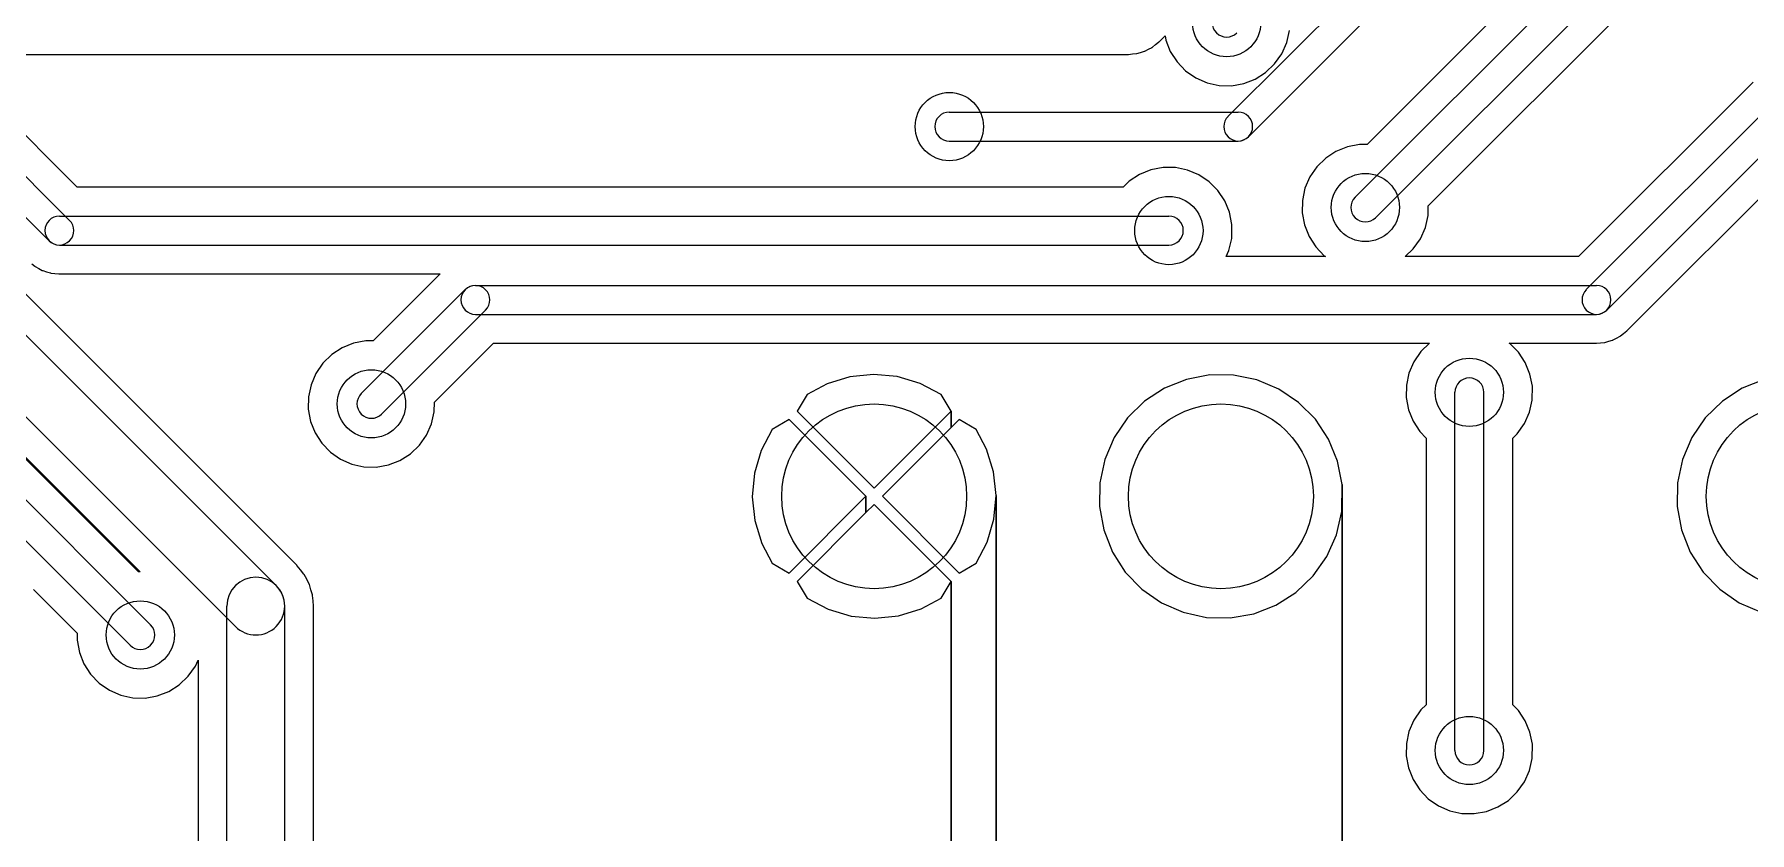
# Model space of a CAD drawing. Extents: x 10 to 213, y -213 to -15.
# Drawn here: x 77.43 to 115.13, y -147.1 to -129.54 of the extents above; entities that cross this region are included whole.
import ezdxf

# ---------------------------------------------------------------- set-up
doc = ezdxf.new("R2010")
doc.units = 0
doc.header["$MEASUREMENT"] = 0
doc.layers.add('BLACK', color=250, linetype='CONTINUOUS')

msp = doc.modelspace()

# ---------------------------------------------------------------- linework, layer by layer
at = {"layer": 'BLACK'}
for p, q in [((51.122, -110.041), (82.745, -141.664)), ((50.224, -110.939), (81.847, -142.562)), ((50.1469, -111.76), (79.7498, -141.363)), ((50.1469, -111.76), (79.7498, -141.363)), ((112.84, -125.843), (106.718, -131.965)), ((112.84, -125.843), (106.718, -131.965)), ((106.455, -133.125), (113.567, -126.013)), ((103.661, -131.347), (108.487, -126.521)), ((106.905, -133.575), (114.017, -126.463)), ((104.111, -131.797), (108.937, -126.971)), ((108.064, -133.313), (114.466, -126.912)), ((108.064, -133.313), (114.466, -126.912)), ((102.147, -129.706), (102.277, -129.575)), ((102.147, -129.706), (102.277, -129.575)), ((102.277, -129.575), (102.294, -129.67)), ((102.277, -129.575), (102.294, -129.67)), ((102.294, -129.67), (102.394, -129.922)), ((102.294, -129.67), (102.394, -129.922)), ((104.953, -129.725), (105.013, -129.46)), ((104.953, -129.725), (105.013, -129.46)), ((75.7904, -129.985), (101.473, -129.985)), ((75.7904, -129.985), (101.473, -129.985)), ((101.473, -129.985), (101.561, -129.976)), ((101.473, -129.985), (101.561, -129.976)), ((101.561, -129.976), (101.648, -129.968)), ((101.561, -129.976), (101.648, -129.968)), ((101.648, -129.968), (101.653, -129.967)), ((101.648, -129.968), (101.653, -129.967)), ((101.653, -129.967), (101.658, -129.966)), ((101.653, -129.967), (101.658, -129.966)), ((101.658, -129.966), (101.742, -129.941)), ((101.658, -129.966), (101.742, -129.941)), ((101.742, -129.941), (101.827, -129.916)), ((101.742, -129.941), (101.827, -129.916)), ((101.827, -129.916), (101.831, -129.914)), ((101.827, -129.916), (101.831, -129.914)), ((101.831, -129.914), (101.836, -129.913)), ((101.831, -129.914), (101.836, -129.913)), ((101.836, -129.913), (101.914, -129.871)), ((101.836, -129.913), (101.914, -129.871)), ((101.914, -129.871), (101.992, -129.831)), ((101.914, -129.871), (101.992, -129.831)), ((101.992, -129.831), (101.996, -129.828)), ((101.992, -129.831), (101.996, -129.828)), ((101.996, -129.828), (102, -129.825)), ((101.996, -129.828), (102, -129.825)), ((102, -129.825), (102.068, -129.77)), ((102, -129.825), (102.068, -129.77)), ((102.068, -129.77), (102.137, -129.715)), ((102.068, -129.77), (102.137, -129.715)), ((102.137, -129.715), (102.144, -129.708)), ((102.137, -129.715), (102.144, -129.708)), ((102.144, -129.708), (102.147, -129.706)), ((102.144, -129.708), (102.147, -129.706)), ((102.144, -129.708), (102.144, -129.708)), ((102.144, -129.708), (102.144, -129.708)), ((102.144, -129.708), (102.144, -129.708)), ((102.144, -129.708), (102.144, -129.708)), ((102.394, -129.922), (102.541, -130.15)), ((102.394, -129.922), (102.541, -130.15)), ((104.686, -130.195), (104.842, -129.973)), ((104.686, -130.195), (104.842, -129.973)), ((104.842, -129.973), (104.953, -129.725)), ((104.842, -129.973), (104.953, -129.725)), ((102.541, -130.15), (102.73, -130.346)), ((102.541, -130.15), (102.73, -130.346)), ((102.73, -130.346), (102.953, -130.501)), ((102.73, -130.346), (102.953, -130.501)), ((104.259, -130.528), (104.489, -130.383)), ((104.259, -130.528), (104.489, -130.383)), ((104.489, -130.383), (104.686, -130.195)), ((104.489, -130.383), (104.686, -130.195)), ((116.361, -130.331), (111.535, -135.157)), ((75.1545, -130.585), (78.2025, -133.633)), ((78.3725, -132.906), (76.0413, -130.574)), ((78.3725, -132.906), (76.0413, -130.574)), ((102.953, -130.501), (103.202, -130.61)), ((102.953, -130.501), (103.202, -130.61)), ((103.202, -130.61), (103.467, -130.668)), ((103.202, -130.61), (103.467, -130.668)), ((103.467, -130.668), (103.739, -130.674)), ((103.467, -130.668), (103.739, -130.674)), ((103.739, -130.674), (104.006, -130.626)), ((103.739, -130.674), (104.006, -130.626)), ((104.006, -130.626), (104.259, -130.528)), ((104.006, -130.626), (104.259, -130.528)), ((115.2, -130.595), (111.365, -134.43)), ((115.2, -130.595), (111.365, -134.43)), ((116.811, -130.781), (111.985, -135.607)), ((74.7055, -131.035), (77.7535, -134.083)), ((97.536, -131.255), (103.886, -131.255)), ((97.536, -131.89), (103.886, -131.89)), ((112.434, -136.056), (116.548, -131.941)), ((112.434, -136.056), (116.548, -131.941)), ((83.194, -141.215), (74.0092, -132.03)), ((83.194, -141.215), (74.0092, -132.03)), ((105.808, -132.265), (105.614, -132.455)), ((105.808, -132.265), (105.614, -132.455)), ((106.035, -132.117), (105.808, -132.265)), ((106.035, -132.117), (105.808, -132.265)), ((106.287, -132.015), (106.035, -132.117)), ((106.287, -132.015), (106.035, -132.117)), ((106.554, -131.964), (106.287, -132.015)), ((106.554, -131.964), (106.287, -132.015)), ((106.718, -131.965), (106.554, -131.964)), ((106.718, -131.965), (106.554, -131.964)), ((101.717, -132.625), (101.49, -132.773)), ((101.717, -132.625), (101.49, -132.773)), ((101.969, -132.523), (101.717, -132.625)), ((101.969, -132.523), (101.717, -132.625)), ((102.236, -132.472), (101.969, -132.523)), ((102.236, -132.472), (101.969, -132.523)), ((102.507, -132.474), (102.236, -132.472)), ((102.507, -132.474), (102.236, -132.472)), ((102.774, -132.529), (102.507, -132.474)), ((102.774, -132.529), (102.507, -132.474)), ((103.024, -132.634), (102.774, -132.529)), ((103.024, -132.634), (102.774, -132.529)), ((103.249, -132.786), (103.024, -132.634)), ((103.249, -132.786), (103.024, -132.634)), ((105.46, -132.68), (105.353, -132.929)), ((105.46, -132.68), (105.353, -132.929)), ((105.614, -132.455), (105.46, -132.68)), ((105.614, -132.455), (105.46, -132.68)), ((101.355, -132.906), (78.3725, -132.906)), ((101.355, -132.906), (78.3725, -132.906)), ((101.49, -132.773), (101.355, -132.906)), ((101.49, -132.773), (101.355, -132.906)), ((103.44, -132.978), (103.249, -132.786)), ((103.44, -132.978), (103.249, -132.786)), ((103.591, -133.205), (103.44, -132.978)), ((103.591, -133.205), (103.44, -132.978)), ((105.353, -132.929), (105.297, -133.195)), ((105.353, -132.929), (105.297, -133.195)), ((103.694, -133.456), (103.591, -133.205)), ((103.694, -133.456), (103.591, -133.205)), ((103.747, -133.722), (103.694, -133.456)), ((103.747, -133.722), (103.694, -133.456)), ((105.297, -133.195), (105.293, -133.466)), ((105.297, -133.195), (105.293, -133.466)), ((108.061, -133.524), (108.064, -133.313)), ((108.061, -133.524), (108.064, -133.313)), ((77.978, -133.541), (102.362, -133.541)), ((103.743, -134.032), (103.747, -133.722)), ((103.743, -134.032), (103.747, -133.722)), ((105.293, -133.466), (105.342, -133.734)), ((105.293, -133.466), (105.342, -133.734)), ((105.342, -133.734), (105.442, -133.986)), ((105.342, -133.734), (105.442, -133.986)), ((107.89, -134.037), (108.001, -133.789)), ((107.89, -134.037), (108.001, -133.789)), ((108.001, -133.789), (108.061, -133.524)), ((108.001, -133.789), (108.061, -133.524)), ((77.978, -134.176), (102.362, -134.176)), ((103.683, -134.297), (103.743, -134.032)), ((103.683, -134.297), (103.743, -134.032)), ((105.442, -133.986), (105.589, -134.214)), ((105.442, -133.986), (105.589, -134.214)), ((107.734, -134.259), (107.89, -134.037)), ((107.734, -134.259), (107.89, -134.037)), ((77.3725, -134.587), (77.4399, -134.644)), ((77.3725, -134.587), (77.4399, -134.644)), ((103.624, -134.43), (103.683, -134.297)), ((103.624, -134.43), (103.683, -134.297)), ((105.806, -134.43), (103.624, -134.43)), ((105.806, -134.43), (103.624, -134.43)), ((105.589, -134.214), (105.778, -134.41)), ((105.589, -134.214), (105.778, -134.41)), ((105.778, -134.41), (105.806, -134.43)), ((105.778, -134.41), (105.806, -134.43)), ((107.555, -134.43), (107.734, -134.259)), ((107.555, -134.43), (107.734, -134.259)), ((111.365, -134.43), (107.555, -134.43)), ((111.365, -134.43), (107.555, -134.43)), ((77.4399, -134.644), (77.4443, -134.646)), ((77.4399, -134.644), (77.4443, -134.646)), ((77.4443, -134.646), (77.4481, -134.65)), ((77.4443, -134.646), (77.4481, -134.65)), ((77.4481, -134.65), (77.5257, -134.691)), ((77.4481, -134.65), (77.5257, -134.691)), ((77.5257, -134.691), (77.6028, -134.733)), ((77.5257, -134.691), (77.6028, -134.733)), ((77.6028, -134.733), (77.6075, -134.735)), ((77.6028, -134.733), (77.6075, -134.735)), ((77.6075, -134.735), (77.612, -134.737)), ((77.6075, -134.735), (77.612, -134.737)), ((77.612, -134.737), (77.696, -134.763)), ((77.612, -134.737), (77.696, -134.763)), ((77.696, -134.763), (77.78, -134.79)), ((77.696, -134.763), (77.78, -134.79)), ((77.78, -134.79), (77.7849, -134.79)), ((77.78, -134.79), (77.7849, -134.79)), ((77.7849, -134.79), (77.7897, -134.792)), ((77.7849, -134.79), (77.7897, -134.792)), ((77.7897, -134.792), (77.8771, -134.801)), ((77.7897, -134.792), (77.8771, -134.801)), ((77.8771, -134.801), (77.9647, -134.81)), ((77.8771, -134.801), (77.9647, -134.81)), ((77.9647, -134.81), (77.9745, -134.81)), ((77.9647, -134.81), (77.9745, -134.81)), ((77.9745, -134.81), (77.9747, -134.81)), ((77.9745, -134.81), (77.9747, -134.81)), ((77.9747, -134.81), (77.9748, -134.81)), ((77.9747, -134.81), (77.9748, -134.81)), ((77.9748, -134.81), (77.978, -134.811)), ((77.9748, -134.81), (77.978, -134.811)), ((77.978, -134.811), (86.3465, -134.811)), ((77.978, -134.811), (86.3465, -134.811)), ((86.3465, -134.811), (84.8738, -136.283)), ((86.3465, -134.811), (84.8738, -136.283)), ((86.8975, -135.157), (84.6115, -137.443)), ((87.122, -135.065), (111.76, -135.065)), ((87.3465, -135.607), (85.0605, -137.893)), ((87.122, -135.7), (111.76, -135.7)), ((79.7177, -141.363), (74.0795, -135.724)), ((79.7177, -141.363), (74.0795, -135.724)), ((112.355, -136.12), (112.424, -136.065)), ((112.355, -136.12), (112.424, -136.065)), ((112.424, -136.065), (112.431, -136.058)), ((112.424, -136.065), (112.431, -136.058)), ((112.431, -136.058), (112.434, -136.056)), ((112.431, -136.058), (112.434, -136.056)), ((112.431, -136.058), (112.431, -136.058)), ((112.431, -136.058), (112.431, -136.058)), ((112.431, -136.058), (112.431, -136.058)), ((112.431, -136.058), (112.431, -136.058)), ((79.9805, -142.523), (73.6305, -136.173)), ((84.1912, -136.435), (83.964, -136.583)), ((84.1912, -136.435), (83.964, -136.583)), ((84.4431, -136.333), (84.1912, -136.435)), ((84.4431, -136.333), (84.1912, -136.435)), ((84.7099, -136.282), (84.4431, -136.333)), ((84.7099, -136.282), (84.4431, -136.333)), ((84.8738, -136.283), (84.7099, -136.282)), ((84.8738, -136.283), (84.7099, -136.282)), ((86.2197, -137.631), (87.5165, -136.335)), ((86.2197, -137.631), (87.5165, -136.335)), ((87.5165, -136.335), (108.089, -136.335)), ((87.5165, -136.335), (108.089, -136.335)), ((108.089, -136.335), (107.9, -136.519)), ((108.089, -136.335), (107.9, -136.519)), ((109.853, -136.342), (109.842, -136.335)), ((109.842, -136.335), (111.76, -136.335)), ((109.853, -136.342), (109.842, -136.335)), ((109.842, -136.335), (111.76, -136.335)), ((110.044, -136.534), (109.853, -136.342)), ((110.044, -136.534), (109.853, -136.342)), ((111.76, -136.335), (111.848, -136.326)), ((111.76, -136.335), (111.848, -136.326)), ((111.848, -136.326), (111.935, -136.318)), ((111.848, -136.326), (111.935, -136.318)), ((111.935, -136.318), (111.94, -136.317)), ((111.935, -136.318), (111.94, -136.317)), ((111.94, -136.317), (111.945, -136.316)), ((111.94, -136.317), (111.945, -136.316)), ((111.945, -136.316), (112.029, -136.291)), ((111.945, -136.316), (112.029, -136.291)), ((112.029, -136.291), (112.114, -136.266)), ((112.029, -136.291), (112.114, -136.266)), ((112.114, -136.266), (112.118, -136.264)), ((112.114, -136.266), (112.118, -136.264)), ((112.118, -136.264), (112.123, -136.263)), ((112.118, -136.264), (112.123, -136.263)), ((112.123, -136.263), (112.201, -136.221)), ((112.123, -136.263), (112.201, -136.221)), ((112.201, -136.221), (112.279, -136.181)), ((112.201, -136.221), (112.279, -136.181)), ((112.279, -136.181), (112.283, -136.178)), ((112.279, -136.181), (112.283, -136.178)), ((112.283, -136.178), (112.287, -136.175)), ((112.283, -136.178), (112.287, -136.175)), ((112.287, -136.175), (112.355, -136.12)), ((112.287, -136.175), (112.355, -136.12)), ((79.5315, -142.973), (73.1815, -136.623)), ((83.7699, -136.773), (83.6164, -136.998)), ((83.7699, -136.773), (83.6164, -136.998)), ((83.964, -136.583), (83.7699, -136.773)), ((83.964, -136.583), (83.7699, -136.773)), ((107.746, -136.744), (107.639, -136.993)), ((107.746, -136.744), (107.639, -136.993)), ((107.9, -136.519), (107.746, -136.744)), ((107.9, -136.519), (107.746, -136.744)), ((110.195, -136.761), (110.044, -136.534)), ((110.195, -136.761), (110.044, -136.534)), ((110.298, -137.012), (110.195, -136.761)), ((110.298, -137.012), (110.195, -136.761)), ((83.6164, -136.998), (83.5094, -137.247)), ((83.6164, -136.998), (83.5094, -137.247)), ((94.8501, -137.228), (94.4143, -137.46)), ((94.8501, -137.228), (94.4143, -137.46)), ((95.35, -137.074), (94.8501, -137.228)), ((95.35, -137.074), (94.8501, -137.228)), ((95.8702, -137.02), (95.35, -137.074)), ((95.8702, -137.02), (95.35, -137.074)), ((96.391, -137.068), (95.8702, -137.02)), ((96.391, -137.068), (95.8702, -137.02)), ((96.8925, -137.217), (96.391, -137.068)), ((96.8925, -137.217), (96.391, -137.068)), ((97.3557, -137.46), (96.8925, -137.217)), ((97.3557, -137.46), (96.8925, -137.217)), ((102.748, -137.129), (102.263, -137.325)), ((102.748, -137.129), (102.263, -137.325)), ((103.262, -137.031), (102.748, -137.129)), ((103.262, -137.031), (102.748, -137.129)), ((103.785, -137.035), (103.262, -137.031)), ((103.785, -137.035), (103.262, -137.031)), ((104.297, -137.14), (103.785, -137.035)), ((104.297, -137.14), (103.785, -137.035)), ((104.78, -137.343), (104.297, -137.14)), ((104.78, -137.343), (104.297, -137.14)), ((107.639, -136.993), (107.583, -137.259)), ((107.639, -136.993), (107.583, -137.259)), ((110.351, -137.278), (110.298, -137.012)), ((110.351, -137.278), (110.298, -137.012)), ((115.448, -137.129), (114.963, -137.325)), ((115.448, -137.129), (114.963, -137.325)), ((83.453, -137.513), (83.4492, -137.784)), ((83.453, -137.513), (83.4492, -137.784)), ((83.5094, -137.247), (83.453, -137.513)), ((83.5094, -137.247), (83.453, -137.513)), ((94.4143, -137.46), (94.1943, -137.83)), ((94.4143, -137.46), (94.1943, -137.83)), ((97.5757, -137.83), (97.3557, -137.46)), ((97.5757, -137.83), (97.3557, -137.46)), ((102.263, -137.325), (101.826, -137.611)), ((102.263, -137.325), (101.826, -137.611)), ((105.213, -137.635), (104.78, -137.343)), ((105.213, -137.635), (104.78, -137.343)), ((107.583, -137.259), (107.579, -137.53)), ((107.583, -137.259), (107.579, -137.53)), ((107.579, -137.53), (107.628, -137.798)), ((107.579, -137.53), (107.628, -137.798)), ((108.649, -145.288), (108.649, -137.414)), ((109.284, -145.288), (109.284, -137.414)), ((110.287, -137.853), (110.347, -137.588)), ((110.287, -137.853), (110.347, -137.588)), ((110.347, -137.588), (110.351, -137.278)), ((110.347, -137.588), (110.351, -137.278)), ((114.963, -137.325), (114.526, -137.611)), ((114.963, -137.325), (114.526, -137.611)), ((83.4492, -137.784), (83.4982, -138.052)), ((83.4492, -137.784), (83.4982, -138.052)), ((86.1566, -138.107), (86.2167, -137.842)), ((86.1566, -138.107), (86.2167, -137.842)), ((86.2167, -137.842), (86.2197, -137.631)), ((86.2167, -137.842), (86.2197, -137.631)), ((94.1943, -137.83), (95.885, -139.52)), ((94.1943, -137.83), (95.885, -139.52)), ((95.885, -139.52), (97.5757, -137.83)), ((95.885, -139.52), (97.5757, -137.83)), ((97.5757, -138.189), (97.5757, -137.83)), ((97.5757, -137.83), (97.5757, -138.189)), ((97.5757, -138.189), (97.5757, -137.83)), ((97.5757, -137.83), (97.5757, -138.189)), ((101.452, -137.977), (101.157, -138.409)), ((101.452, -137.977), (101.157, -138.409)), ((101.826, -137.611), (101.452, -137.977)), ((101.826, -137.611), (101.452, -137.977)), ((105.582, -138.006), (105.213, -137.635)), ((105.582, -138.006), (105.213, -137.635)), ((107.628, -137.798), (107.728, -138.05)), ((107.628, -137.798), (107.728, -138.05)), ((110.176, -138.101), (110.287, -137.853)), ((110.176, -138.101), (110.287, -137.853)), ((114.152, -137.977), (113.857, -138.409)), ((114.152, -137.977), (113.857, -138.409)), ((114.526, -137.611), (114.152, -137.977)), ((114.526, -137.611), (114.152, -137.977)), ((83.4982, -138.052), (83.5982, -138.304)), ((83.4982, -138.052), (83.5982, -138.304)), ((83.5982, -138.304), (83.7453, -138.532)), ((83.5982, -138.304), (83.7453, -138.532)), ((85.8895, -138.577), (86.0461, -138.355)), ((85.8895, -138.577), (86.0461, -138.355)), ((86.0461, -138.355), (86.1566, -138.107)), ((86.0461, -138.355), (86.1566, -138.107)), ((93.6447, -138.229), (93.4017, -138.692)), ((93.6447, -138.229), (93.4017, -138.692)), ((94.0147, -138.009), (93.6447, -138.229)), ((94.0147, -138.009), (93.6447, -138.229)), ((95.7054, -139.7), (94.0147, -138.009)), ((95.7054, -139.7), (94.0147, -138.009)), ((97.5757, -138.189), (96.0646, -139.7)), ((97.5757, -138.189), (96.0646, -139.7)), ((97.7553, -138.009), (97.5757, -138.189)), ((97.7553, -138.009), (97.5757, -138.189)), ((98.1253, -138.229), (97.7553, -138.009)), ((98.1253, -138.229), (97.7553, -138.009)), ((98.357, -138.665), (98.1253, -138.229)), ((98.357, -138.665), (98.1253, -138.229)), ((105.871, -138.442), (105.582, -138.006)), ((105.871, -138.442), (105.582, -138.006)), ((107.728, -138.05), (107.875, -138.278)), ((107.728, -138.05), (107.875, -138.278)), ((107.875, -138.278), (108.014, -138.422)), ((107.875, -138.278), (108.014, -138.422)), ((109.919, -138.42), (110.02, -138.323)), ((109.919, -138.42), (110.02, -138.323)), ((110.02, -138.323), (110.176, -138.101)), ((110.02, -138.323), (110.176, -138.101)), ((83.7453, -138.532), (83.934, -138.728)), ((83.7453, -138.532), (83.934, -138.728)), ((83.934, -138.728), (84.157, -138.883)), ((83.934, -138.728), (84.157, -138.883)), ((85.6928, -138.765), (85.8895, -138.577)), ((85.6928, -138.765), (85.8895, -138.577)), ((93.4017, -138.692), (93.2533, -139.194)), ((93.4017, -138.692), (93.2533, -139.194)), ((98.511, -139.165), (98.357, -138.665)), ((98.511, -139.165), (98.357, -138.665)), ((101.157, -138.409), (100.951, -138.89)), ((101.157, -138.409), (100.951, -138.89)), ((106.071, -138.925), (105.871, -138.442)), ((106.071, -138.925), (105.871, -138.442)), ((108.014, -138.422), (108.014, -144.282)), ((108.014, -138.422), (108.014, -144.282)), ((109.919, -144.282), (109.919, -138.42)), ((109.919, -144.282), (109.919, -138.42)), ((113.857, -138.409), (113.651, -138.89)), ((113.857, -138.409), (113.651, -138.89)), ((84.157, -138.883), (84.4059, -138.992)), ((84.157, -138.883), (84.4059, -138.992)), ((84.4059, -138.992), (84.6712, -139.05)), ((84.4059, -138.992), (84.6712, -139.05)), ((84.6712, -139.05), (84.9428, -139.056)), ((84.6712, -139.05), (84.9428, -139.056)), ((84.9428, -139.056), (85.2103, -139.008)), ((84.9428, -139.056), (85.2103, -139.008)), ((85.2103, -139.008), (85.4635, -138.91)), ((85.2103, -139.008), (85.4635, -138.91)), ((85.4635, -138.91), (85.6928, -138.765)), ((85.4635, -138.91), (85.6928, -138.765)), ((100.951, -138.89), (100.842, -139.401)), ((100.951, -138.89), (100.842, -139.401)), ((106.172, -139.438), (106.071, -138.925)), ((106.172, -139.438), (106.071, -138.925)), ((113.651, -138.89), (113.542, -139.401)), ((113.651, -138.89), (113.542, -139.401)), ((93.2533, -139.194), (93.2051, -139.715)), ((93.2533, -139.194), (93.2051, -139.715)), ((98.5649, -139.685), (98.511, -139.165)), ((98.5649, -139.685), (98.511, -139.165)), ((100.842, -139.401), (100.834, -139.924)), ((100.842, -139.401), (100.834, -139.924)), ((106.164, -140.036), (106.172, -139.438)), ((106.164, -140.036), (106.172, -139.438)), ((106.172, -167.448), (106.172, -139.438)), ((106.172, -139.438), (106.172, -167.448)), ((106.172, -167.448), (106.172, -139.438)), ((106.172, -139.438), (106.172, -167.448)), ((113.542, -139.401), (113.534, -139.924)), ((113.542, -139.401), (113.534, -139.924)), ((93.2051, -139.715), (93.259, -140.235)), ((93.2051, -139.715), (93.259, -140.235)), ((94.0147, -141.391), (95.7054, -139.7)), ((94.0147, -141.391), (95.7054, -139.7)), ((95.7054, -140.059), (95.7054, -139.7)), ((95.7054, -139.7), (95.7054, -140.059)), ((95.7054, -140.059), (95.7054, -139.7)), ((95.7054, -139.7), (95.7054, -140.059)), ((96.0646, -139.7), (97.7553, -141.391)), ((96.0646, -139.7), (97.7553, -141.391)), ((98.5167, -140.206), (98.5649, -139.685)), ((98.5167, -140.206), (98.5649, -139.685)), ((98.5649, -212.675), (98.5649, -139.685)), ((98.5649, -139.685), (98.5649, -212.675)), ((98.5649, -212.675), (98.5649, -139.685)), ((98.5649, -139.685), (98.5649, -212.675)), ((93.259, -140.235), (93.413, -140.735)), ((93.259, -140.235), (93.413, -140.735)), ((95.7054, -140.059), (94.1943, -141.57)), ((95.7054, -140.059), (94.1943, -141.57)), ((95.885, -139.88), (95.7054, -140.059)), ((95.885, -139.88), (95.7054, -140.059)), ((97.5757, -141.57), (95.885, -139.88)), ((97.5757, -141.57), (95.885, -139.88)), ((98.3683, -140.708), (98.5167, -140.206)), ((98.3683, -140.708), (98.5167, -140.206)), ((100.834, -139.924), (100.929, -140.439)), ((100.834, -139.924), (100.929, -140.439)), ((106.048, -140.546), (106.164, -140.036)), ((106.048, -140.546), (106.164, -140.036)), ((113.534, -139.924), (113.629, -140.439)), ((113.534, -139.924), (113.629, -140.439)), ((100.929, -140.439), (101.121, -140.925)), ((100.929, -140.439), (101.121, -140.925)), ((105.835, -141.024), (106.048, -140.546)), ((105.835, -141.024), (106.048, -140.546)), ((113.629, -140.439), (113.821, -140.925)), ((113.629, -140.439), (113.821, -140.925)), ((93.413, -140.735), (93.6447, -141.171)), ((93.413, -140.735), (93.6447, -141.171)), ((98.1253, -141.171), (98.3683, -140.708)), ((98.1253, -141.171), (98.3683, -140.708)), ((101.121, -140.925), (101.405, -141.365)), ((101.121, -140.925), (101.405, -141.365)), ((113.821, -140.925), (114.105, -141.365)), ((113.821, -140.925), (114.105, -141.365)), ((79.7498, -141.363), (79.7177, -141.363)), ((79.7498, -141.363), (79.7177, -141.363)), ((83.197, -141.218), (83.194, -141.215)), ((83.197, -141.218), (83.194, -141.215)), ((83.1972, -141.218), (83.197, -141.218)), ((83.1972, -141.218), (83.197, -141.218)), ((83.1973, -141.218), (83.1972, -141.218)), ((83.1973, -141.218), (83.1972, -141.218)), ((83.2065, -141.228), (83.1973, -141.218)), ((83.2065, -141.228), (83.1973, -141.218)), ((83.2796, -141.319), (83.2065, -141.228)), ((83.2796, -141.319), (83.2065, -141.228)), ((83.3538, -141.41), (83.2796, -141.319)), ((83.3538, -141.41), (83.2796, -141.319)), ((93.6447, -141.171), (94.0147, -141.391)), ((93.6447, -141.171), (94.0147, -141.391)), ((97.7553, -141.391), (98.1253, -141.171)), ((97.7553, -141.391), (98.1253, -141.171)), ((101.405, -141.365), (101.768, -141.741)), ((101.405, -141.365), (101.768, -141.741)), ((105.534, -141.451), (105.835, -141.024)), ((105.534, -141.451), (105.835, -141.024)), ((114.105, -141.365), (114.468, -141.741)), ((114.105, -141.365), (114.468, -141.741)), ((77.4065, -141.746), (78.3713, -142.71)), ((77.4065, -141.746), (78.3713, -142.71)), ((83.3569, -141.416), (83.3538, -141.41)), ((83.3569, -141.416), (83.3538, -141.41)), ((83.3611, -141.421), (83.3569, -141.416)), ((83.3611, -141.421), (83.3569, -141.416)), ((83.4151, -141.525), (83.3611, -141.421)), ((83.4151, -141.525), (83.3611, -141.421)), ((83.4702, -141.629), (83.4151, -141.525)), ((83.4702, -141.629), (83.4151, -141.525)), ((83.4721, -141.635), (83.4702, -141.629)), ((83.4721, -141.635), (83.4702, -141.629)), ((83.4752, -141.641), (83.4721, -141.635)), ((83.4752, -141.641), (83.4721, -141.635)), ((83.5079, -141.754), (83.4752, -141.641)), ((83.5079, -141.754), (83.4752, -141.641)), ((94.1943, -141.57), (94.4143, -141.94)), ((94.1943, -141.57), (94.4143, -141.94)), ((97.3557, -141.94), (97.5757, -141.57)), ((97.3557, -141.94), (97.5757, -141.57)), ((97.5757, -212.675), (97.5757, -141.57)), ((97.5757, -141.57), (97.5757, -212.675)), ((97.5757, -212.675), (97.5757, -141.57)), ((97.5757, -141.57), (97.5757, -212.675)), ((101.768, -141.741), (102.198, -142.039)), ((101.768, -141.741), (102.198, -142.039)), ((105.155, -141.812), (105.534, -141.451)), ((105.155, -141.812), (105.534, -141.451)), ((114.468, -141.741), (114.898, -142.039)), ((114.468, -141.741), (114.898, -142.039)), ((81.661, -156.337), (81.661, -142.113)), ((82.931, -156.337), (82.931, -142.113)), ((83.5418, -141.866), (83.5079, -141.754)), ((83.5418, -141.866), (83.5079, -141.754)), ((83.5425, -141.873), (83.5418, -141.866)), ((83.5425, -141.873), (83.5418, -141.866)), ((83.5443, -141.879), (83.5425, -141.873)), ((83.5443, -141.879), (83.5425, -141.873)), ((83.5545, -141.996), (83.5443, -141.879)), ((83.5545, -141.996), (83.5443, -141.879)), ((83.566, -142.113), (83.5545, -141.996)), ((83.566, -142.113), (83.5545, -141.996)), ((83.566, -155.811), (83.566, -142.113)), ((83.566, -155.811), (83.566, -142.113)), ((94.4143, -141.94), (94.8775, -142.183)), ((94.4143, -141.94), (94.8775, -142.183)), ((96.9199, -142.172), (97.3557, -141.94)), ((96.9199, -142.172), (97.3557, -141.94)), ((102.198, -142.039), (102.677, -142.249)), ((102.198, -142.039), (102.677, -142.249)), ((104.226, -142.281), (104.713, -142.092)), ((104.226, -142.281), (104.713, -142.092)), ((104.713, -142.092), (105.155, -141.812)), ((104.713, -142.092), (105.155, -141.812)), ((114.898, -142.039), (115.377, -142.249)), ((114.898, -142.039), (115.377, -142.249)), ((94.8775, -142.183), (95.379, -142.332)), ((94.8775, -142.183), (95.379, -142.332)), ((95.379, -142.332), (95.8998, -142.38)), ((95.379, -142.332), (95.8998, -142.38)), ((95.8998, -142.38), (96.42, -142.326)), ((95.8998, -142.38), (96.42, -142.326)), ((96.42, -142.326), (96.9199, -142.172)), ((96.42, -142.326), (96.9199, -142.172)), ((102.677, -142.249), (103.188, -142.361)), ((102.677, -142.249), (103.188, -142.361)), ((103.188, -142.361), (103.711, -142.372)), ((103.188, -142.361), (103.711, -142.372)), ((103.711, -142.372), (104.226, -142.281)), ((103.711, -142.372), (104.226, -142.281)), ((78.3713, -142.71), (78.3692, -142.864)), ((78.3713, -142.71), (78.3692, -142.864)), ((78.3692, -142.864), (78.4182, -143.132)), ((78.3692, -142.864), (78.4182, -143.132)), ((78.4182, -143.132), (78.5182, -143.384)), ((78.4182, -143.132), (78.5182, -143.384)), ((78.5182, -143.384), (78.6653, -143.612)), ((78.5182, -143.384), (78.6653, -143.612)), ((78.6653, -143.612), (78.854, -143.808)), ((78.6653, -143.612), (78.854, -143.808)), ((80.8095, -143.657), (80.9661, -143.435)), ((80.8095, -143.657), (80.9661, -143.435)), ((80.9661, -143.435), (81.026, -143.301)), ((80.9661, -143.435), (81.026, -143.301)), ((81.026, -143.301), (81.026, -156.337)), ((81.026, -143.301), (81.026, -156.337)), ((78.854, -143.808), (79.077, -143.963)), ((78.854, -143.808), (79.077, -143.963)), ((79.077, -143.963), (79.3259, -144.072)), ((79.077, -143.963), (79.3259, -144.072)), ((80.1303, -144.088), (80.3835, -143.99)), ((80.1303, -144.088), (80.3835, -143.99)), ((80.3835, -143.99), (80.6128, -143.845)), ((80.3835, -143.99), (80.6128, -143.845)), ((80.6128, -143.845), (80.8095, -143.657)), ((80.6128, -143.845), (80.8095, -143.657)), ((79.3259, -144.072), (79.5912, -144.13)), ((79.3259, -144.072), (79.5912, -144.13)), ((79.5912, -144.13), (79.8628, -144.136)), ((79.5912, -144.13), (79.8628, -144.136)), ((79.8628, -144.136), (80.1303, -144.088)), ((79.8628, -144.136), (80.1303, -144.088)), ((108.014, -144.282), (107.9, -144.393)), ((108.014, -144.282), (107.9, -144.393)), ((110.044, -144.408), (109.919, -144.282)), ((110.044, -144.408), (109.919, -144.282)), ((107.746, -144.618), (107.639, -144.867)), ((107.746, -144.618), (107.639, -144.867)), ((107.9, -144.393), (107.746, -144.618)), ((107.9, -144.393), (107.746, -144.618)), ((110.195, -144.635), (110.044, -144.408)), ((110.195, -144.635), (110.044, -144.408)), ((110.298, -144.886), (110.195, -144.635)), ((110.298, -144.886), (110.195, -144.635)), ((107.583, -145.133), (107.579, -145.404)), ((107.583, -145.133), (107.579, -145.404)), ((107.639, -144.867), (107.583, -145.133)), ((107.639, -144.867), (107.583, -145.133)), ((110.351, -145.152), (110.298, -144.886)), ((110.351, -145.152), (110.298, -144.886)), ((107.579, -145.404), (107.628, -145.672)), ((107.579, -145.404), (107.628, -145.672)), ((110.287, -145.727), (110.347, -145.462)), ((110.287, -145.727), (110.347, -145.462)), ((110.347, -145.462), (110.351, -145.152)), ((110.347, -145.462), (110.351, -145.152)), ((107.628, -145.672), (107.728, -145.924)), ((107.628, -145.672), (107.728, -145.924)), ((110.176, -145.975), (110.287, -145.727)), ((110.176, -145.975), (110.287, -145.727)), ((107.728, -145.924), (107.875, -146.152)), ((107.728, -145.924), (107.875, -146.152)), ((107.875, -146.152), (108.064, -146.348)), ((107.875, -146.152), (108.064, -146.348)), ((109.823, -146.385), (110.02, -146.197)), ((109.823, -146.385), (110.02, -146.197)), ((110.02, -146.197), (110.176, -145.975)), ((110.02, -146.197), (110.176, -145.975)), ((108.064, -146.348), (108.287, -146.503)), ((108.064, -146.348), (108.287, -146.503)), ((108.287, -146.503), (108.536, -146.612)), ((108.287, -146.503), (108.536, -146.612)), ((108.536, -146.612), (108.801, -146.67)), ((108.536, -146.612), (108.801, -146.67)), ((109.073, -146.676), (109.34, -146.628)), ((109.073, -146.676), (109.34, -146.628)), ((109.34, -146.628), (109.593, -146.53)), ((109.34, -146.628), (109.593, -146.53)), ((109.593, -146.53), (109.823, -146.385)), ((109.593, -146.53), (109.823, -146.385)), ((108.801, -146.67), (109.073, -146.676)), ((108.801, -146.67), (109.073, -146.676))]:
    msp.add_line(p, q, dxfattribs=at)
for centre, radius in [((103.632, -129.286), 0.75), ((97.536, -131.572), 0.75), ((106.68, -133.35), 0.75), ((102.362, -133.858), 0.75), ((108.966, -137.414), 0.75), ((84.836, -137.668), 0.75), ((95.885, -139.7), 2.032), ((103.505, -139.7), 2.032), ((116.205, -139.7), 2.032), ((79.756, -142.748), 0.75), ((108.966, -145.288), 0.75)]:
    msp.add_circle(centre, radius, dxfattribs=at)
for centre, radius, start, end in [((103.632, -129.286), 0.3175, 135, 315), ((97.536, -131.572), 0.3175, 90, 270), ((103.886, -131.572), 0.3175, 135, 315), ((103.886, -131.572), 0.3175, 270, 450), ((106.68, -133.35), 0.3175, 135, 315), ((77.978, -133.858), 0.3175, 90, 270), ((77.978, -133.858), 0.3175, 225, 405), ((102.362, -133.858), 0.3175, 270, 450), ((87.122, -135.382), 0.3175, 90, 270), ((87.122, -135.382), 0.3175, -45, 135), ((111.76, -135.382), 0.3175, 135, 315), ((111.76, -135.382), 0.3175, 270, 450), ((108.966, -137.414), 0.3175, 360, 540), ((84.836, -137.668), 0.3175, 135, 315), ((82.296, -142.113), 0.635, 360, 540), ((82.296, -142.113), 0.635, 225, 405), ((79.756, -142.748), 0.3175, 225, 405), ((108.966, -145.288), 0.3175, 180, 360)]:
    msp.add_arc(centre, radius, start, end, dxfattribs=at)

doc.saveas('drawing.dxf')
